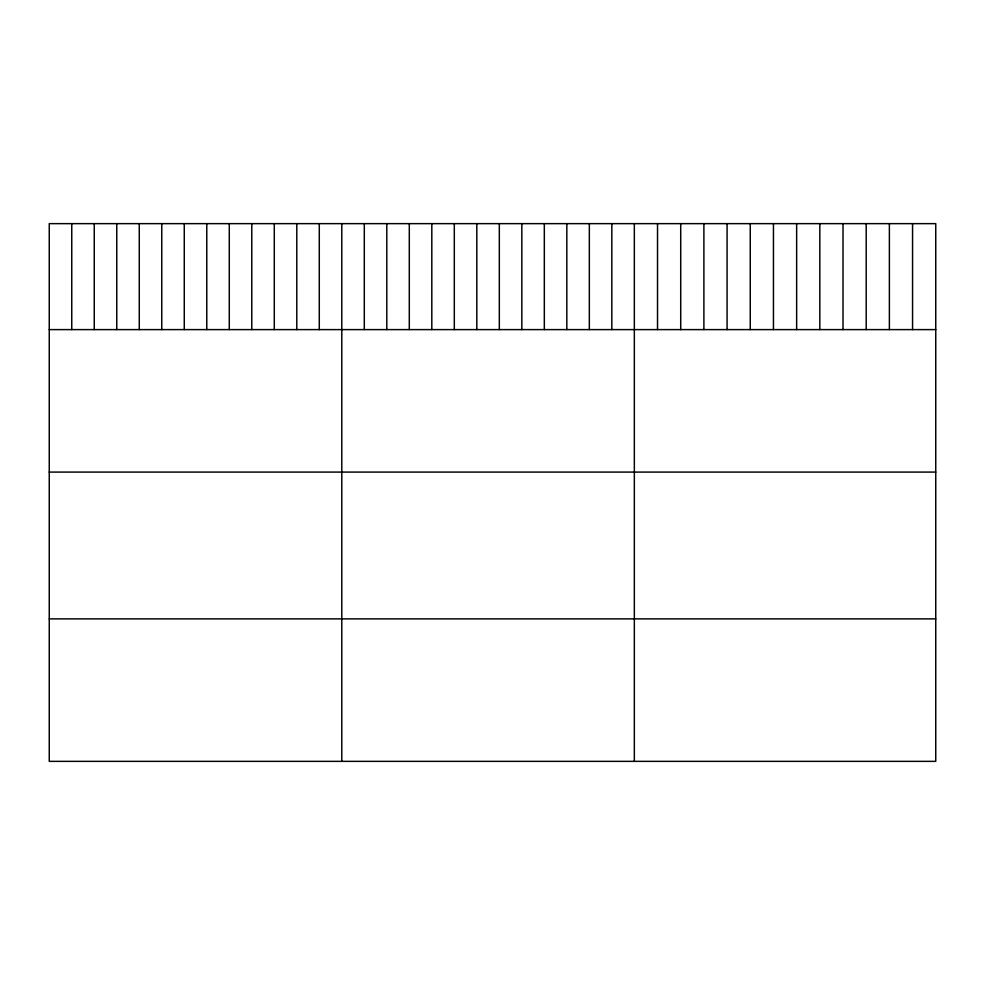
<?xml version="1.0" encoding="UTF-8"?>
<svg xmlns="http://www.w3.org/2000/svg" width="985" height="985" viewBox="0 0 985 985"><rect width="100%" height="100%" fill="white"/><g stroke="black" fill="none" stroke-linecap="round" stroke-linejoin="round"><path stroke-width="1.48" d="M935.75 329.606L935.75 761.356L49.25 761.356L49.25 223.644L935.75 223.644L935.75 329.606L49.25 329.606M49.25 472.086L935.75 472.086M49.25 618.875L935.75 618.875M912.566 223.644L912.566 329.606M889.381 223.644L889.381 329.606M866.197 223.644L866.197 329.606M843.012 223.644L843.012 329.606M819.828 223.644L819.828 329.606M796.643 223.644L796.643 329.606M773.447 223.644L773.447 329.606M750.262 223.644L750.262 329.606M727.078 223.644L727.078 329.606M703.893 223.644L703.893 329.606M680.709 223.644L680.709 329.606M657.524 223.644L657.524 329.606M634.34 223.644L634.34 761.356M611.833 223.644L611.833 329.606M589.338 223.644L589.338 329.606M566.831 223.644L566.831 329.606M544.323 223.644L544.323 329.606M521.828 223.644L521.828 329.606M499.321 223.644L499.321 329.606M476.814 223.644L476.814 329.606M454.307 223.644L454.307 329.606M431.812 223.644L431.812 329.606M409.304 223.644L409.304 329.606M386.797 223.644L386.797 329.606M364.302 223.644L364.302 329.606M341.795 223.644L341.795 761.356M319.288 223.644L319.288 329.606M296.793 223.644L296.793 329.606M274.286 223.644L274.286 329.606M251.778 223.644L251.778 329.606M229.283 223.644L229.283 329.606M206.776 223.644L206.776 329.606M184.269 223.644L184.269 329.606M161.762 223.644L161.762 329.606M139.267 223.644L139.267 329.606M116.759 223.644L116.759 329.606M94.252 223.644L94.252 329.606M71.757 223.644L71.757 329.606"/></g></svg>
